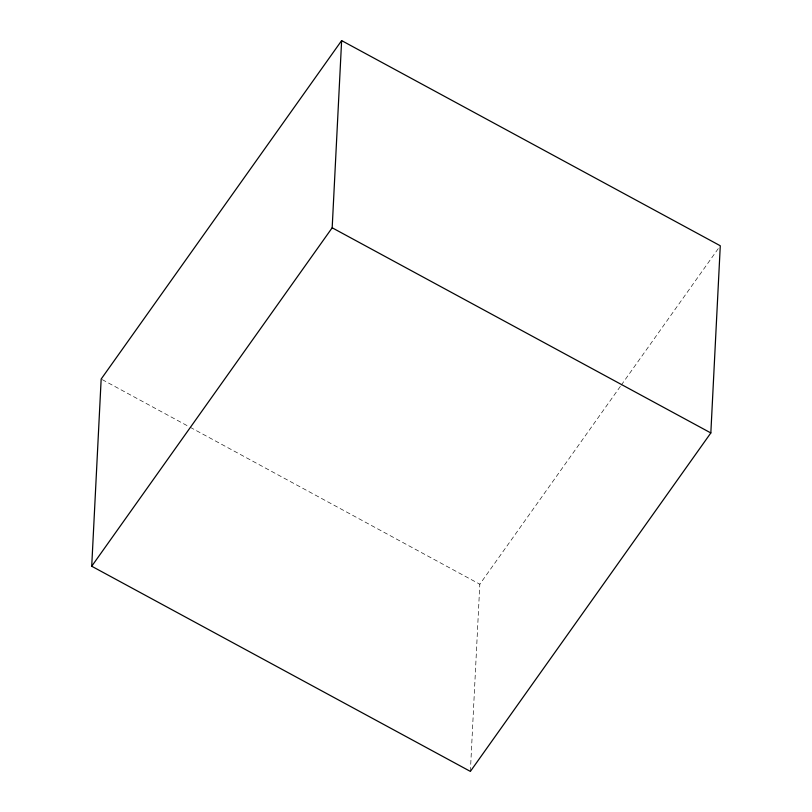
<?xml version="1.0" encoding="UTF-8"?>
<svg xmlns="http://www.w3.org/2000/svg" width="812" height="812" viewBox="0 0 812 812"><rect width="100%" height="100%" fill="white"/><g stroke="black" fill="none" stroke-linecap="round" stroke-linejoin="round"><path stroke-width="0.61" stroke-dasharray="4.06 3.04" d="M470.371 771.4L479.821 584.214L620.581 386.096M621.312 385.061L718.823 247.822M102.282 379.651L189.145 426.726M190.262 427.325L479.821 584.214"/><path stroke-width="1.22" d="M91.715 566.238L101.165 379.052L341.629 40.6L720.285 245.762L710.835 432.948L470.371 771.4L91.715 566.238L332.179 227.786L341.629 40.6M332.179 227.786L710.835 432.948"/></g></svg>
